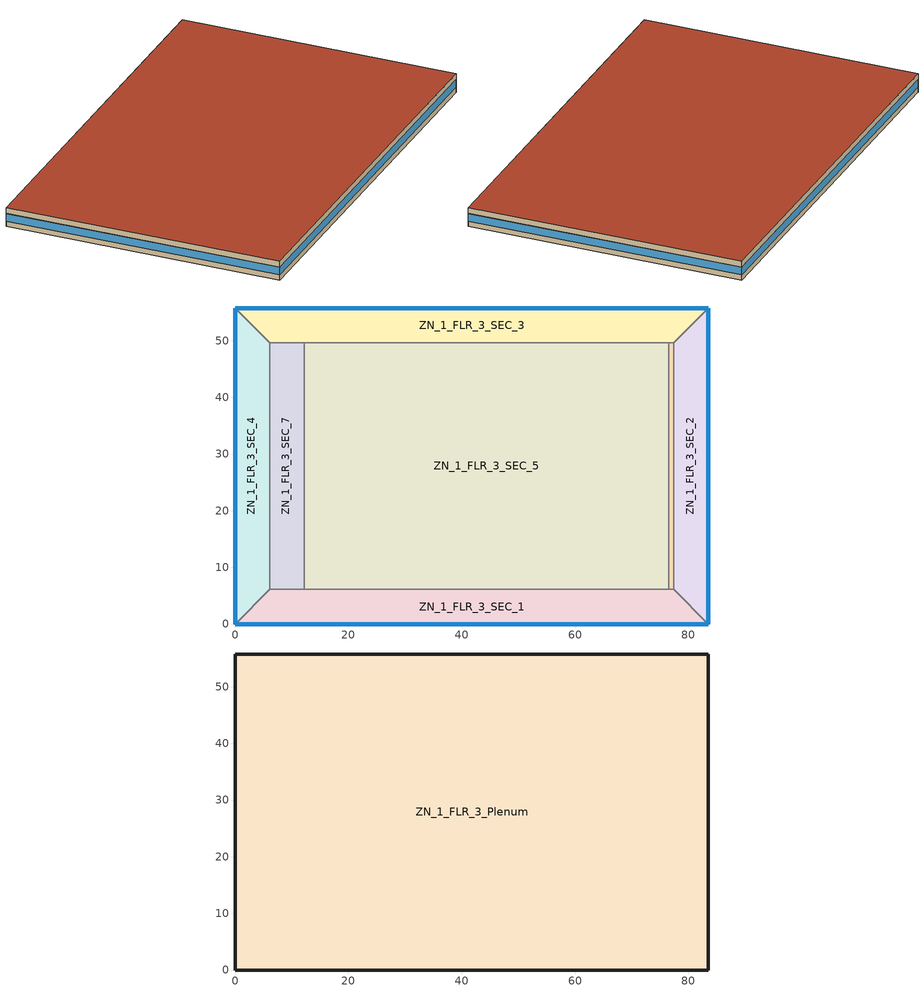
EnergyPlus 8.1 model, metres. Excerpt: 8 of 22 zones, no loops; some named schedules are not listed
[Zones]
ZN_1_FLR_3_SEC_1
 floor adiabatic (int_slab_floor): 77.42,6.1 83.52,0 0,0 6.1,6.1 z15.85
 wall outside (nonres_ext_wall): 0,0 83.52,0 z15.85:18.59
 wall to ZN_1_FLR_3_SEC_2 (int_wall): 83.52,0 77.42,6.1 z15.85:18.59
 wall to ZN_1_FLR_3_SEC_4 (int_wall): 6.1,6.1 0,0 z15.85:18.59
 wall to ZN_1_FLR_3_SEC_6 (int_wall): 77.42,6.1 76.5,6.1 z15.85:18.59
 wall to ZN_1_FLR_3_SEC_7 (int_wall): 12.19,6.1 6.1,6.1 z15.85:18.59
 wall to ZN_1_FLR_3_SEC_5 (int_wall): 76.5,6.1 12.19,6.1 z15.85:18.59
 window (SimpleWindow): 0.05,0 83.47,0 z16.95:18.54
 ceiling to ZN_1_FLR_3_Plenum (DropCeiling): 0,0 83.52,0 77.42,6.1 6.1,6.1 z18.59
ZN_1_FLR_3_SEC_2
 floor adiabatic (int_slab_floor): 83.52,55.78 83.52,0 77.42,6.1 77.42,49.68 z15.85
 wall outside (nonres_ext_wall): 83.52,0 83.52,55.78 z15.85:18.59
 wall to ZN_1_FLR_3_SEC_3 (int_wall): 83.52,55.78 77.42,49.68 z15.85:18.59
 wall to ZN_1_FLR_3_SEC_6 (int_wall): 77.42,49.68 77.42,6.1 z15.85:18.59
 window (SimpleWindow): 83.52,0.05 83.52,55.73 z16.95:18.54
 ceiling to ZN_1_FLR_3_Plenum (DropCeiling): 77.42,49.68 77.42,6.1 83.52,0 83.52,55.78 z18.59
ZN_1_FLR_3_SEC_3
 floor adiabatic (int_slab_floor): 83.52,55.78 77.42,49.68 6.1,49.68 0,55.78 z15.85
 wall outside (nonres_ext_wall): 83.52,55.78 0,55.78 z15.85:18.59
 wall to ZN_1_FLR_3_SEC_4 (int_wall): 0,55.78 6.1,49.68 z15.85:18.59
 wall to ZN_1_FLR_3_SEC_7 (int_wall): 6.1,49.68 12.19,49.68 z15.85:18.59
 wall to ZN_1_FLR_3_SEC_6 (int_wall): 76.5,49.68 77.42,49.68 z15.85:18.59
 wall to ZN_1_FLR_3_SEC_5 (int_wall): 12.19,49.68 76.5,49.68 z15.85:18.59
 window (SimpleWindow): 83.47,55.78 0.05,55.78 z16.95:18.54
 ceiling to ZN_1_FLR_3_Plenum (DropCeiling): 0,55.78 6.1,49.68 77.42,49.68 83.52,55.78 z18.59
ZN_1_FLR_3_SEC_4
 floor adiabatic (int_slab_floor): 6.1,49.68 6.1,6.1 0,0 0,55.78 z15.85
 wall outside (nonres_ext_wall): 0,55.78 0,0 z15.85:18.59
 wall to ZN_1_FLR_3_SEC_7 (int_wall): 6.1,6.1 6.1,49.68 z15.85:18.59
 window (SimpleWindow): 0,55.73 0,0.05 z16.95:18.54
 ceiling to ZN_1_FLR_3_Plenum (DropCeiling): 0,55.78 0,0 6.1,6.1 6.1,49.68 z18.59
ZN_1_FLR_3_SEC_5
 floor adiabatic (int_slab_floor): 76.5,49.68 76.5,6.1 12.19,6.1 12.19,49.68 z15.85
 wall inside (int_wall): 12.19,6.1 76.5,6.1 / 76.5,49.68 12.19,49.68 z15.85:18.59
 wall to ZN_1_FLR_3_SEC_6 (int_wall): 76.5,6.1 76.5,49.68 z15.85:18.59
 wall to ZN_1_FLR_3_SEC_7 (int_wall): 12.19,49.68 12.19,6.1 z15.85:18.59
 ceiling to ZN_1_FLR_3_Plenum (DropCeiling): 12.19,49.68 12.19,6.1 76.5,6.1 76.5,49.68 z18.59
ZN_1_FLR_3_SEC_6
 floor adiabatic (int_slab_floor): 77.42,49.68 77.42,6.1 76.5,6.1 76.5,49.68 z15.85
 ceiling to ZN_1_FLR_3_Plenum (DropCeiling): 76.5,49.68 76.5,6.1 77.42,6.1 77.42,49.68 z18.59
ZN_1_FLR_3_SEC_7
 floor adiabatic (int_slab_floor): 12.19,49.68 12.19,6.1 6.1,6.1 6.1,49.68 z15.85
 ceiling to ZN_1_FLR_3_Plenum (DropCeiling): 6.1,49.68 6.1,6.1 12.19,6.1 12.19,49.68 z18.59
ZN_1_FLR_3_Plenum
 wall outside (nonres_ext_wall): 0,0 83.52,0 83.52,55.78 0,55.78 0,0 z18.59:19.81
 roof outside (nonres_roof): 0,55.78 0,0 83.52,0 83.52,55.78 z19.81
[Building]
LargeOffice: North Axis {deg}=0; Terrain=City; Loads Convergence Tolerance Value=0.04; Temperature Convergence Tolerance Value {deltaC}=0.2; Solar Distribution=FullInteriorAndExterior; Maximum Number of Warmup Days=25; Minimum Number of Warmup Days=6
[Site:Location]
Site:Location=Albuquerque Intl Arpt  Isis_NM_USA Design_Conditions; Latitude {N+ S-}=35.04; Longitude {W- E+}=-106.62; Time Zone Relative to GMT {GMT+/-}=-7; Elevation {m}=1619
[SizingPeriod:DesignDay] Day of Month=21; Dry-Bulb Temperature Range Modifier Type=DefaultMultipliers; Humidity Condition Type=Wetbulb; Barometric Pressure {Pa}=83328; Rain {Yes/No}=No; Snow on ground {Yes/No}=No; Daylight Savings Time Indicator=No
Name | Month | Day Type | Maximum Dry-Bulb Temperature {C} | Daily Dry-Bulb Temperature Range {C} | Wetbulb at Maximum Dry-Bulb {C} | Wind Speed {m/s} design conditions vs. traditional 6.71 m/s (15 mph) | Wind Direction {Degrees; N=0, S=180} | Solar Model Indicator | Clearness {0.0 to 1.1} | Wind Speed {m/s} design conditions vs. traditional 3.35 m/s (7mph) | ASHRAE Clear Sky Optical Depth for Beam Irradiance (taub) | ASHRAE Clear Sky Optical Depth for Diffuse Irradiance (taud)
Albuquerque Intl Arpt  Isis Ann Htg 99.6% Condns DB | 12 | WinterDesignDay | -7.9 | 0 | -7.9 | 3.2 | 0 | ASHRAEClearSky | 0
Albuquerque Intl Arpt  Isis Ann Clg .4% Condns DB=>MWB | 7 | SummerDesignDay | 35.1 | 13.5 | 15.7 |  | 220 | ASHRAETau |  | 4.4 | 0.463 | 1.887
[Site:WaterMainsTemperature]
Calculation Method=Correlation; Annual Average Outdoor Air Temperature {C}=13.63; Maximum Difference In Monthly Average Outdoor Air Temperatures {deltaC}=23.5
[Material]
Name | Roughness | Thickness {m} | Conductivity {W/m-K} | Density {kg/m3} | Specific Heat {J/kg-K} | Thermal Absorptance | Solar Absorptance | Visible Absorptance | Absorptance:Thermal | Absorptance:Solar | Absorptance:Visible
Std Wood 6inch | MediumSmooth | 0.15 | 0.12 | 540 | 1210 | 0.9 | 0.7 | 0.7
AC02 Acoustic Ceiling | MediumSmooth | 0.0127 | 0.057 | 288 | 1339 | 0.9 | 0.7 | 0.2
F08 Metal surface | Smooth | 0.0008 | 45.28 | 7824 | 500
F13 Built-up roofing | Rough | 0.0095 | 0.16 | 1120 | 1460 |  |  |  | 0.9 | 0.7
G01 13mm gypsum board | Smooth | 0.0127 | 0.16 | 800 | 1090 |  |  |  | 0.9 | 0.7 | 0.5
200mm Normalweight concrete wall | MediumRough | 0.2032 | 2.31 | 2322 | 832
100mm Normalweight concrete floor | MediumRough | 0.1016 | 2.31 | 2322 | 832
[Material:NoMass]
CP02 CARPET PAD: VeryRough, 0.21648, 0.9, 0.7, 0.8
Nonres_Roof_Insulation: MediumSmooth, 2.59654, 0.9, 0.7, 0.7
Nonres_Exterior_Wall_Insulation: MediumSmooth, 0.849827, 0.9, 0.7, 0.7
[Construction]
InteriorFurnishings: Std Wood 6inch
DropCeiling: AC02 Acoustic Ceiling
int_wall: G01 13mm gypsum board, G01 13mm gypsum board
int_slab_floor: 100mm Normalweight concrete floor, CP02 CARPET PAD
nonres_roof: F13 Built-up roofing, Nonres_Roof_Insulation, F08 Metal surface
nonres_ext_wall: 200mm Normalweight concrete wall, Nonres_Exterior_Wall_Insulation, G01 13mm gypsum board
SimpleWindow: SimpleWindowLayer
[WindowMaterial:SimpleGlazingSystem]
SimpleWindowLayer: U-Factor {W/m2-K}=3.24; Solar Heat Gain Coefficient=0.39; Visible Transmittance=0.495
[WindowMaterial:Blind]
BLIND WITH MEDIUM REFLECTIVITY SLATS: Slat Orientation=Horizontal; Slat Width {m}=0.025; Slat Separation {m}=0.01875; Slat Thickness {m}=0.001; Slat Angle {deg}=45; Slat Conductivity {W/m-K}=0.9; Slat Beam Solar Transmittance=0; Front Side Slat Beam Solar Reflectance=0.5; Back Side Slat Beam Solar Reflectance=0.5; Slat Diffuse Solar Transmittance=0; Front Side Slat Diffuse Solar Reflectance=0.5; Back Side Slat Diffuse Solar Reflectance=0.5; Slat Beam Visible Transmittance=0; Front Side Slat Beam Visible Reflectance=0.5; Back Side Slat Beam Visible Reflectance=0.5; Slat Diffuse Visible Transmittance=0; Front Side Slat Diffuse Visible Reflectance=0.5; Back Side Slat Diffuse Visible Reflectance=0.5; Slat Infrared Hemispherical Transmittance=0; Front Side Slat Infrared Hemispherical Emissivity=0.9; Back Side Slat Infrared Hemispherical Emissivity=0.9; Blind to Glass Distance {m}=0.05; Blind Top Opening Multiplier=0.5; Blind Bottom Opening Multiplier=0.5; Blind Left Side Opening Multiplier=0.5; Blind Right Side Opening Multiplier=0.5
[WindowProperty:ShadingControl]
Interior bind glare control: Shading Type=InteriorBlind; Shading Control Type=OnIfHighGlare; Glare Control Is Active=YES; Shading Device Material=BLIND WITH MEDIUM REFLECTIVITY SLATS
[Zone] Multiplier=1; Ceiling Height {m}=autocalculate; Volume {m3}=autocalculate; Floor Area {m2}=autocalculate
Name | Type | Part of Total Floor Area
ZN_1_FLR_3_SEC_1; ZN_1_FLR_3_SEC_2; ZN_1_FLR_3_SEC_3; ZN_1_FLR_3_SEC_4; ZN_1_FLR_3_SEC_5 | 1 | Yes
ZN_1_FLR_3_SEC_6; ZN_1_FLR_3_SEC_7 |  | Yes
ZN_1_FLR_3_Plenum |  | No
[InternalMass] Construction=InteriorFurnishings
Name | Zone | Surface Area {m2}
ZN_1_FLR_3_SEC_1 Internal Mass | ZN_1_FLR_3_SEC_1 | 943.9
ZN_1_FLR_3_SEC_2 Internal Mass | ZN_1_FLR_3_SEC_2 | 605.7
ZN_1_FLR_3_SEC_3 Internal Mass | ZN_1_FLR_3_SEC_3 | 943.9
ZN_1_FLR_3_SEC_4 Internal Mass | ZN_1_FLR_3_SEC_4 | 605.7
ZN_1_FLR_3_SEC_5 Internal Mass | ZN_1_FLR_3_SEC_5 | 5606.3
ZN_1_FLR_3_SEC_7 Internal Mass | ZN_1_FLR_3_SEC_7 | 531.4
ZN_1_FLR_3_SEC_6 Internal Mass | ZN_1_FLR_3_SEC_6 | 79.7
[GroundHeatTransfer:Control]
GTP Control: Run Basement Preprocessor=No; Run Slab Preprocessor=Yes
[GroundHeatTransfer:Slab:Materials]
NMAT: Number of materials=2; ALBEDO: Surface Albedo: No Snow=0.16; ALBEDO: Surface Albedo: Snow=0.4; EPSLW: Surface Emissivity: No Snow=0.95; EPSLW: Surface Emissivity: Snow=0.95; Z0: Surface Roughness: No Snow {cm}=0.75; Z0: Surface Roughness: Snow {cm}=0.05; HIN: Indoor HConv: Downward Flow {W/m2-K}=6; HIN: Indoor HConv: Upward {W/m2-K}=9
[GroundHeatTransfer:Slab:MatlProps]
RHO: Slab Material density {kg/m3}=2322; RHO: Soil Density {kg/m3}=1200; CP: Slab CP {J/kg-K}=832; CP: Soil CP {J/kg-K}=1200; TCON: Slab k {W/m-K}=2.31; TCON: Soil k {W/m-K}=1
[GroundHeatTransfer:Slab:BoundConds]
EVTR: Is surface evapotranspiration modeled=FALSE; FIXBC: is the lower boundary at a fixed temperature=TRUE; TDEEPin {C}=10; USRHflag: Is the ground surface h specified by the user?=False
[GroundHeatTransfer:Slab:BldgProps]
IYRS: Number of years to iterate=10; Shape: Slab shape=0; HBLDG: Building height {m}=11.88; TIN1: January Indoor Average Temperature Setpoint {C}=21.111; TIN2: February Indoor Average Temperature Setpoint {C}=21.111; TIN3: March Indoor Average Temperature Setpoint {C}=21.111; TIN4: April Indoor Average Temperature Setpoint {C}=21.111; TIN5: May Indoor Average Temperature Setpoint {C}=21.111; TIN6: June Indoor Average Temperature Setpoint {C}=23.889; TIN7: July Indoor Average Temperature Setpoint {C}=23.889; TIN8: August Indoor Average Temperature Setpoint {C}=23.889; TIN9: September Indoor Average Temperature Setpoint {C}=23.889; TIN10: October Indoor Average Temperature Setpoint {C}=21.111; TIN11: November Indoor Average Temperature Setpoint {C}=21.111; TIN12: December Indoor Average Temperature Setpoint {C}=21.111; TINAmp: Daily Indoor sine wave variation amplitude {deltaC}=0; ConvTol: Convergence Tolerance=0.1
[GroundHeatTransfer:Slab:Insulation]
RINS: R value of under slab insulation {m2-K/W}=0; DINS: Width of strip of under slab insulation {m}=0; RVINS: R value of vertical insulation {m2-K/W}=0; ZVINS: Depth of vertical insulation {m}=0.2; IVINS: Flag: Is there vertical insulation=0
[GroundHeatTransfer:Slab:EquivalentSlab]
APRatio: The area to perimeter ratio for this slab {m}=16.72; SLABDEPTH: Thickness of slab on grade {m}=0.2032; CLEARANCE: Distance from edge of slab to domain edge {m}=15; ZCLEARANCE: Distance from bottom of slab to domain bottom {m}=15
[People] Number of People Calculation Method=Area/Person; Fraction Radiant=0.3; Sensible Heat Fraction=AUTOCALCULATE; Activity Level Schedule=ACTIVITY_SCH; Enable ASHRAE 55 Comfort Warnings=No; Mean Radiant Temperature Calculation Type=ZoneAveraged; Work Efficiency Schedule=WORK_EFF_SCH; Clothing Insulation Calculation Method=ClothingInsulationSchedule; Clothing Insulation Schedule=CLOTHING_SCH; Air Velocity Schedule=AIR_VELO_SCH; Thermal Comfort Model 1 Type=FANGER
Name | Zone or ZoneList | Number of People Schedule | Zone Floor Area per Person {m2/person}
ZN_1_FLR_3_SEC_1 People | ZN_1_FLR_3_SEC_1 | BLDG_OCC_SCH | 18
ZN_1_FLR_3_SEC_2 People | ZN_1_FLR_3_SEC_2 | BLDG_OCC_SCH | 18
ZN_1_FLR_3_SEC_3 People | ZN_1_FLR_3_SEC_3 | BLDG_OCC_SCH | 18
ZN_1_FLR_3_SEC_4 People | ZN_1_FLR_3_SEC_4 | BLDG_OCC_SCH | 18
ZN_1_FLR_3_SEC_5 People | ZN_1_FLR_3_SEC_5 | BLDG_OCC_SCH | 18
ZN_1_FLR_3_SEC_7 People | ZN_1_FLR_3_SEC_7 | FLR3_CONF_OCC_SCH | 2
[Lights] Schedule=BLDG_LIGHT_SCH_Base; Design Level Calculation Method=Watts/Area; Watts per Zone Floor Area {W/m2}=14.34; Return Air Fraction=0; Fraction Radiant=0; Fraction Visible=0.2; Fraction Replaceable=1; Return Air Fraction Calculated from Plenum Temperature=No
Name | Zone or ZoneList
ZN_1_FLR_3_SEC_1_Lights | ZN_1_FLR_3_SEC_1
ZN_1_FLR_3_SEC_2_Lights | ZN_1_FLR_3_SEC_2
ZN_1_FLR_3_SEC_3_Lights | ZN_1_FLR_3_SEC_3
ZN_1_FLR_3_SEC_4_Lights | ZN_1_FLR_3_SEC_4
ZN_1_FLR_3_SEC_5_Lights | ZN_1_FLR_3_SEC_5
ZN_1_FLR_3_SEC_7_Lights | ZN_1_FLR_3_SEC_7
ZN_1_FLR_3_SEC_6_Lights | ZN_1_FLR_3_SEC_6
[ElectricEquipment] Design Level Calculation Method=Watts/Area; Fraction Latent=0; Fraction Radiant=0.5; Fraction Lost=0
Name | Zone or ZoneList | Schedule | Watts per Zone Floor Area {W/m2}
ZN_1_FLR_3_SEC_1_MiscPlug_Equip_Equip | ZN_1_FLR_3_SEC_1 | BLDG_EQUIP_SCH_Base | 8.1
ZN_1_FLR_3_SEC_2_MiscPlug_Equip_Equip | ZN_1_FLR_3_SEC_2 | BLDG_EQUIP_SCH_Base | 8.1
ZN_1_FLR_3_SEC_3_MiscPlug_Equip_Equip | ZN_1_FLR_3_SEC_3 | BLDG_EQUIP_SCH_Base | 8.1
ZN_1_FLR_3_SEC_4_MiscPlug_Equip_Equip | ZN_1_FLR_3_SEC_4 | BLDG_EQUIP_SCH_Base | 8.1
ZN_1_FLR_3_SEC_5_MiscPlug_Equip_Equip | ZN_1_FLR_3_SEC_5 | BLDG_EQUIP_SCH_Base | 8.1
ZN_1_FLR_3_SEC_7_MiscPlug_Equip_Equip | ZN_1_FLR_3_SEC_7 | BLDG_EQUIP_SCH_Base | 8.1
ZN_1_FLR_3_SEC_6_MiscPlug_Equip_Equip | ZN_1_FLR_3_SEC_6 | DataCenter_Plug_SCH | 270
[Daylighting:Controls] Total Daylighting Reference Points=1; Z-Coordinate of First Reference Point {m}=0.9; Fraction of Zone Controlled by First Reference Point=0.8; Fraction of Zone Controlled by Second Reference Point=0; Illuminance Setpoint at First Reference Point {lux}=300; Illuminance Setpoint at Second Reference Point {lux}=300; Lighting Control Type=1; Maximum Allowable Discomfort Glare Index=22; Minimum Input Power Fraction for Continuous Dimming Control=0.1; Minimum Light Output Fraction for Continuous Dimming Control=0.1; Number of Stepped Control Steps=0; Probability Lighting will be Reset When Needed in Manual Stepped Control=1; Availability Schedule=ALWAYS_OFF
Name | X-Coordinate of First Reference Point {m} | Y-Coordinate of First Reference Point {m} | Glare Calculation Azimuth Angle of View Direction Clockwise from Zone y-Axis {deg}
ZN_1_FLR_3_SEC_1 | 41.7576 | 4.1 | 180
ZN_1_FLR_3_SEC_2 | -47.2878 | 27.8892 | 90
ZN_1_FLR_3_SEC_3 | 35.6616 | -26.6903 | 0
ZN_1_FLR_3_SEC_4 | 4.1 | 27.8892 | 270
[ZoneInfiltration:DesignFlowRate] Schedule=INFIL_SCH_Base; Design Flow Rate Calculation Method=Flow/ExteriorWallArea; Flow per Exterior Surface Area {m3/s-m2}=0.00048; Constant Term Coefficient=0; Temperature Term Coefficient=0; Velocity Term Coefficient=0.224; Velocity Squared Term Coefficient=0
Name | Zone or ZoneList
ZN_1_FLR_3_SEC_1_Infiltration | ZN_1_FLR_3_SEC_1
ZN_1_FLR_3_SEC_2_Infiltration | ZN_1_FLR_3_SEC_2
ZN_1_FLR_3_SEC_3_Infiltration | ZN_1_FLR_3_SEC_3
ZN_1_FLR_3_SEC_4_Infiltration | ZN_1_FLR_3_SEC_4
ZN_1_FLR_3_SEC_5_Infiltration | ZN_1_FLR_3_SEC_5
ZN_1_FLR_3_SEC_7_Infiltration | ZN_1_FLR_3_SEC_7
ZN_1_FLR_3_Plenum_Infiltration | ZN_1_FLR_3_Plenum
ZN_1_FLR_3_SEC_6_Infiltration | ZN_1_FLR_3_SEC_6
[Exterior:Lights] Schedule=ALWAYS_ON; Control Option=AstronomicalClock
Name | Design Level {W}
ParkingLot_Lights | 23516
OtherExterior_Lights | 10124
[Exterior:FuelEquipment] Fuel Use Type=Electricity
Name | Schedule | Design Level {W}
Elevators | BLDG_ELEVATORS | 59648
Elevators_Lights_Fan | ELEV_LIGHT_FAN_SCH_Base | 648
[AirLoopHVAC:ReturnPlenum]
ZN_1_FLR_3_Return_Plenum: Zone=ZN_1_FLR_3_Plenum
[EnergyManagementSystem:Sensor]
Name | Output:Variable or Output:Meter Index Key | Output:Variable or Output:Meter
HVAC_Sch_Status | HVACOperationSchd | Schedule Value
VAV1_CoolC_TempSP | VAV_1_CoolC 1-VAV_1_FanNode | System Node Setpoint Temperature
VAV2_CoolC_TempSP | VAV_2_CoolC 1-VAV_2_FanNode | System Node Setpoint Temperature
VAV3_CoolC_TempSP | VAV_3_CoolC 1-VAV_3_FanNode | System Node Setpoint Temperature
TWb | * | Site Outdoor Air WetBulb Temperature
[EnergyManagementSystem:Actuator]
Name | Actuated Component Unique | Actuated Component Type | Actuated Component Control Type
Pump_Sch_Actuator | PumpOperationSchd | Schedule:Compact | Schedule Value
Pump_Sch_Actuator2 | PumpOperationSchd2 | Schedule:Compact | Schedule Value
Pump_Sch_Actuator3 | PumpOperationSchd3 | Schedule:Compact | Schedule Value
WSE | Waterside Economizer Schedule | Schedule:Constant | Schedule Value
TowerT | Tower Loop Setpoint Sched | Schedule:Compact | Schedule Value
ChwT | CoolSys1 Loop Setpoint Sched | Schedule:Compact | SChedule Value
[EnergyManagementSystem:ProgramCallingManager]
LeakageHeat_Manager: AfterPredictorAfterHVACManagers; LeakageHeat_Main
PumpRunCtl_Manager: InsideHVACSystemIterationLoop; PumpRunCtl
PumpRunCtl_Manager_New: InsideHVACSystemIterationLoop; PumpRunCtl2
WSE_Manager: BeginTimestepBeforePredictor; WSE_Control
[EnergyManagementSystem:Program]
PumpRunCtl: SET Pump_Sch_Actuator = NULL; IF HVAC_Sch_Status == 0; IF VAV_1_Run_Status > 0 || VAV_2_Run_Status > 0 || VAV_3_Run_Status > 0; SET Pump_Sch_Actuator = 1; ENDIF; ENDIF
LeakageHeat_Main: SET HW_Flow = 0; IF VAV1_Sec1_Htg > 0 || VAV1_Sec2_Htg > 0 || VAV1_Sec3_Htg > 0; SET HW_Flow = 1; ENDIF; IF VAV1_Sec4_Htg > 0 || VAV1_Sec5_Htg > 0; SET HW_Flow = 1; ENDIF; IF VAV2_Sec1_Htg > 0 || VAV2_Sec2_Htg > 0 || VAV2_Sec3_Htg > 0; SET HW_Flow = 1; ENDIF; IF VAV2_Sec4_Htg > 0 || VAV2_Sec5_Htg > 0; SET HW_Flow = 1; ENDIF; IF VAV3_Sec1_Htg > 0 || VAV3_Sec2_Htg > 0 || VAV3_Sec3_Htg > 0; SET HW_Flow = 1; ENDIF; IF VAV3_Sec4_Htg > 0 || VAV3_Sec5_Htg > 0 || VAV3_Sec7_Htg > 0; SET HW_Flow = 1; ENDIF; IF HW_Flow == 1; IF VAV1_MA_Temp < VAV1_CoolC_TempSP; SET VAV1_HeatC_TempSP = VAV1_CoolC_TempSP; ELSE; SET VAV1_HeatC_TempSP = VAV1_MA_Temp + 2; ENDIF; IF VAV2_MA_Temp < VAV2_CoolC_TempSP; SET VAV2_HeatC_TempSP = VAV2_CoolC_TempSP; ELSE; SET VAV2_HeatC_TempSP = VAV2_MA_Temp + 2; ENDIF; IF VAV3_MA_Temp < VAV3_CoolC_TempSP; SET VAV3_HeatC_TempSP = VAV3_CoolC_TempSP; ELSE; SET VAV3_HeatC_TempSP = VAV3_MA_Temp + 2; ENDIF; ELSE; SET VAV1_HeatC_TempSP = VAV1_CoolC_TempSP; SET VAV2_HeatC_TempSP = VAV2_CoolC_TempSP; SET VAV3_HeatC_TempSP = VAV3_CoolC_TempSP; ENDIF
PumpRunCtl2: IF CH2_Status==0; SET Chiller2PumpStatus = 0; SET Chiller2PumpFlow = 0; ELSE; SET Chiller2PumpStatus = 1; SET Chiller2PumpFlow = Chiller2PumpDesignFlow; ENDIF; IF B2_Status==0; SET Boiler2PumpStatus=0; SET Boiler2PumpFlow=0; ELSE; SET Boiler2PumpStatus = 1; SET Boiler2PumpFlow = Boiler2PumpDesignFlow; ENDIF; IF CH1_Status>0; SET Pump_Sch_Actuator2 = 1; ELSE; SET Pump_Sch_Actuator2= 0; ENDIF
WSE_Control: IF TWb<6; SET WSE=1; SET ChWT = @Max Twb+4.5 6.67; SET TowerT= ChWT-0.5; ELSE; SET WSE=0; SET TowerT=26.7; SET ChWT=6.67; ENDIF
[EnergyManagementSystem:OutputVariable]
Tower Setpoint Temp: EMS Variable=TowerT; Type of Data in Variable=Averaged; Update Frequency=SystemTimestep; EMS Program or Subroutine=WSE_Control
[AvailabilityManager:NightCycle] Applicability Schedule=ALWAYS_ON; Fan Schedule=HVACOperationSchd; Control Type=CycleOnAny; Thermostat Tolerance {deltaC}=1; Cycling Run Time {s}=1800
VAV_1 Availability Manager; VAV_2 Availability Manager; VAV_3 Availability Manager
[ElectricLoadCenter:Transformer]
Transformer 1: Availability Schedule=ALWAYS_ON; Transformer Usage=PowerInFromGrid; Rated Capacity {VA}=300000; Phase=3; Conductor Material=Aluminum; Full Load Temperature Rise {C}=150; Fraction of Eddy Current Losses=0.1; Performance Input Method=NominalEfficiency; Nameplate Efficiency=0.95; Per Unit Load for Nameplate Efficiency=0.35; Reference Temperature for Nameplate Efficiency {C}=75; Consider Transformer Loss for Utility Cost=Yes; Meter 1=InteriorEquipment:Electricity
[UtilityCost:Tariff]
Name | Output Meter | Conversion Factor Choice | Time of Use Period Schedule | Season Schedule | Demand Window Length | Monthly Charge or Variable | Group
VirginiaElec_GS-3LargeOnPeak | Electricity:Facility | kWh | VirginiaElectTOUSched | VirginiaElectSeasonSched | HalfHour | 119.8 | Comm Elect
VirginiaElec_GS-2MediumDemand; VirginiaElec_GS-1SmallGenServ | Electricity:Facility | kWh |  | VirginiaElectSeasonSched | HalfHour | 11.47 | Comm Elect
VA_EIAMonthlyRateGas | Gas:Facility | MCF |  |  |  | 0 | Comm Gas
[UtilityCost:Qualify]
MinDemand500kw: Tariff=VirginiaElec_GS-3LargeOnPeak; Variable=TotalDemand; Qualify Type=Minimum; Threshold Value or Variable=500; Season=Annual; Threshold Test=Count; Number of Months=12
